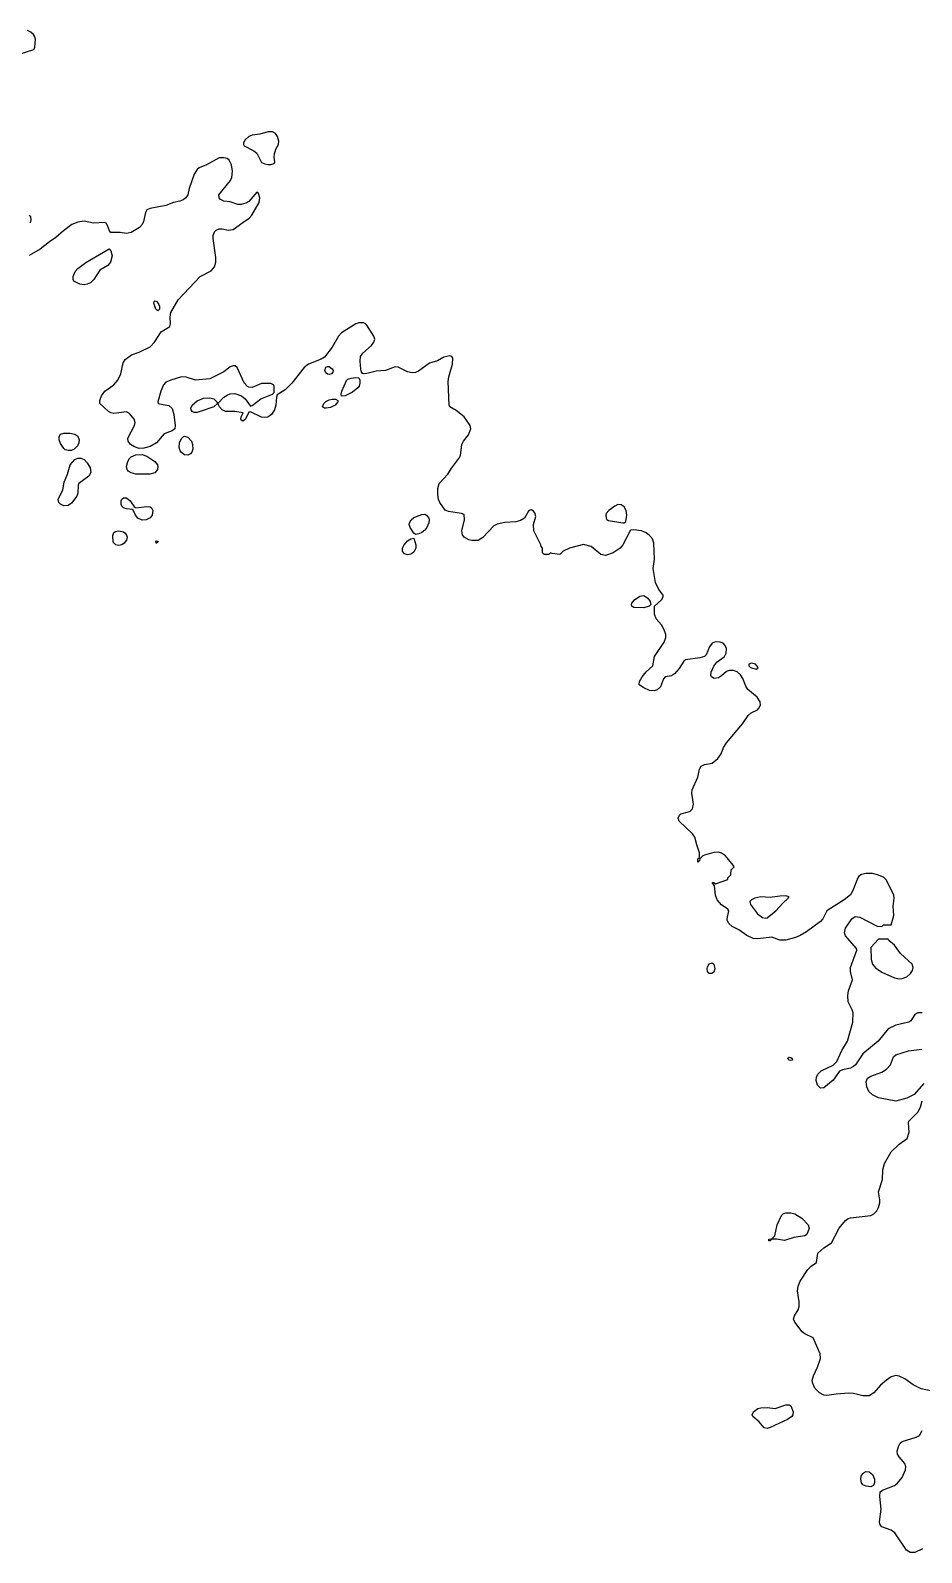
# Model space of a CAD drawing. Extents: x 474277 to 475042, y 254928 to 255625.
# Drawn here: x 474824.9 to 474868.4, y 255094 to 255168.3 of the extents above; entities that cross this region are included whole.
import ezdxf

# ---------------------------------------------------------------- set-up
doc = ezdxf.new("R2010")
doc.units = 0
doc.header["$MEASUREMENT"] = 0
doc.layers.add('BaseMapV2_DTM_export_MonNov09090547073261 — entities', color=1, linetype='CONTINUOUS')

msp = doc.modelspace()

# ---------------------------------------------------------------- linework, layer by layer
at = {"layer": 'BaseMapV2_DTM_export_MonNov09090547073261 — entities', "color": 15, "linetype": 'Continuous', "true_color": 0xb7484b}
for points in [[(474824.252, 255167.152, 84.75), (474825.018, 255167.394, 84.75), (474825.065, 255167.519, 84.75), (474825.102, 255167.902, 84.75), (474825.054, 255168.055, 84.75), (474824.996, 255168.132, 84.75), (474824.865, 255168.251, 84.75), (474824.712, 255168.33, 84.75)], [(474836.75, 255161.827, 84.75), (474836.786, 255161.921, 84.75), (474836.751, 255162.151, 84.75), (474836.763, 255162.305, 84.75), (474836.837, 255162.535, 84.75), (474836.957, 255162.765, 84.75), (474836.986, 255162.918, 84.75), (474836.914, 255163.148, 84.75), (474836.818, 255163.301, 84.75), (474836.673, 255163.381, 84.75), (474836.443, 255163.38, 84.75), (474836.06, 255163.274, 84.75), (474835.676, 255163.213, 84.75), (474835.523, 255163.146, 84.75), (474835.341, 255162.995, 84.75), (474835.248, 255162.841, 84.75), (474835.249, 255162.765, 84.75), (474835.293, 255162.7, 84.75), (474835.753, 255162.45, 84.75), (474835.906, 255162.336, 84.75), (474836.136, 255161.88, 84.75), (474836.29, 255161.812, 84.75), (474836.443, 255161.789, 84.75), (474836.597, 255161.784, 84.75), (474836.75, 255161.827, 84.75)], [(474868.39, 255120.363, 84.75), (474868.187, 255120.37, 84.75), (474868.034, 255120.287, 84.75), (474867.837, 255119.979, 84.75), (474867.746, 255119.903, 84.75), (474867.114, 255119.759, 84.75), (474866.73, 255119.588, 84.75), (474866.25, 255118.982, 84.75), (474865.499, 255118.369, 84.75), (474865.141, 255117.832, 84.75), (474865.043, 255117.738, 84.75), (474864.89, 255117.66, 84.75), (474864.507, 255117.587, 84.75), (474864.353, 255117.514, 84.75), (474864.047, 255117.079, 84.75), (474863.587, 255116.701, 84.75), (474863.433, 255116.68, 84.75), (474863.28, 255116.83, 84.75), (474863.216, 255117.066, 84.75), (474863.234, 255117.219, 84.75), (474863.297, 255117.372, 84.75), (474863.469, 255117.526, 84.75), (474864.047, 255117.81, 84.75), (474864.229, 255117.986, 84.75), (474864.477, 255118.522, 84.75), (474864.751, 255118.982, 84.75), (474865.018, 255119.903, 84.75), (474865.021, 255120.363, 84.75), (474864.977, 255120.516, 84.75), (474864.775, 255120.899, 84.75), (474864.761, 255121.206, 84.75), (474864.792, 255121.436, 84.75), (474864.992, 255121.973, 84.75), (474864.89, 255122.382, 84.75), (474864.891, 255122.586, 84.75), (474865.204, 255123.43, 84.75), (474865.184, 255123.506, 84.75), (474864.656, 255124.12, 84.75), (474864.609, 255124.273, 84.75), (474864.651, 255124.503, 84.75), (474864.967, 255124.953, 84.75), (474865.12, 255125.073, 84.75), (474865.35, 255125.035, 84.75), (474866.194, 255124.595, 84.75), (474866.424, 255124.588, 84.75), (474866.5, 255124.66, 84.75), (474866.884, 255124.664, 84.75), (474867.018, 255125.117, 84.75), (474866.98, 255125.577, 84.75), (474867.024, 255125.96, 84.75), (474867.015, 255126.113, 84.75), (474866.654, 255126.836, 84.75), (474866.5, 255126.987, 84.75), (474866.218, 255127.11, 84.75), (474865.964, 255127.176, 84.75), (474865.657, 255127.176, 84.75), (474865.427, 255127.119, 84.75), (474865.306, 255127.033, 84.75), (474865.254, 255126.957, 84.75), (474865.011, 255126.343, 84.75), (474864.89, 255126.134, 84.75), (474864.583, 255125.878, 84.75), (474863.748, 255125.347, 84.75), (474863.55, 255124.963, 84.75), (474863.433, 255124.82, 84.75), (474862.743, 255124.328, 84.75), (474862.436, 255124.146, 84.75), (474862.206, 255124.039, 84.75), (474861.746, 255123.91, 84.75), (474861.44, 255123.919, 84.75), (474861.056, 255124.066, 84.75), (474860.366, 255123.974, 84.75), (474860.136, 255124.003, 84.75), (474859.829, 255124.141, 84.75), (474859.446, 255124.415, 84.75), (474859.122, 255124.58, 84.75), (474858.954, 255124.733, 84.75), (474858.879, 255124.887, 84.75), (474858.876, 255124.963, 84.75), (474858.961, 255125.347, 84.75), (474858.914, 255125.423, 84.75), (474858.603, 255125.636, 84.75), (474858.391, 255125.883, 84.75), (474858.31, 255126.113, 84.75), (474858.253, 255126.573, 84.75), (474858.14, 255126.727, 84.75), (474858.219, 255126.731, 84.75), (474858.296, 255126.658, 84.75), (474858.901, 255126.88, 84.75), (474858.906, 255126.957, 84.75), (474859.055, 255127.11, 84.75), (474859.061, 255127.34, 84.75), (474859.208, 255127.494, 84.75), (474859.173, 255127.57, 84.75), (474858.788, 255128.03, 84.75), (474858.603, 255128.161, 84.75), (474858.449, 255128.204, 84.75), (474858.219, 255128.192, 84.75), (474857.759, 255128.067, 84.75), (474857.685, 255128.03, 84.75), (474857.534, 255127.877, 84.75), (474857.529, 255127.792, 84.75), (474857.445, 255127.724, 84.75), (474857.449, 255127.877, 84.75), (474857.521, 255127.954, 84.75), (474857.526, 255128.184, 84.75), (474857.393, 255128.567, 84.75), (474857.302, 255128.95, 84.75), (474857.18, 255129.104, 84.75), (474856.535, 255129.717, 84.75), (474856.481, 255129.871, 84.75), (474856.542, 255130.024, 84.75), (474856.609, 255130.076, 84.75), (474856.992, 255130.178, 84.75), (474857.069, 255130.217, 84.75), (474857.174, 255130.331, 84.75), (474857.228, 255130.561, 84.75), (474857.144, 255131.097, 84.75), (474857.157, 255131.251, 84.75), (474857.449, 255131.864, 84.75), (474857.529, 255132.267, 84.75), (474857.596, 255132.401, 84.75), (474857.759, 255132.492, 84.75), (474858.143, 255132.558, 84.75), (474858.422, 255132.784, 84.75), (474858.587, 255133.014, 84.75), (474858.701, 255133.321, 84.75), (474858.833, 255133.546, 84.75), (474859.623, 255134.471, 84.75), (474859.906, 255134.888, 84.75), (474860.05, 255135.008, 84.75), (474860.35, 255135.161, 84.75), (474860.426, 255135.238, 84.75), (474860.498, 255135.391, 84.75), (474860.487, 255135.545, 84.75), (474860.346, 255135.775, 84.75), (474859.879, 255136.158, 84.75), (474859.787, 255136.311, 84.75), (474859.638, 255136.695, 84.75), (474859.523, 255136.861, 84.75), (474859.369, 255137.008, 84.75), (474859.183, 255137.078, 84.75), (474858.986, 255137.088, 84.75), (474858.833, 255137.036, 84.75), (474858.603, 255136.826, 84.75), (474858.449, 255136.729, 84.75), (474858.246, 255136.695, 84.75), (474858.11, 255136.771, 84.75), (474858.077, 255136.848, 84.75), (474858.087, 255137.001, 84.75), (474858.219, 255137.292, 84.75), (474858.373, 255137.481, 84.75), (474858.742, 255137.768, 84.75), (474858.831, 255137.922, 84.75), (474858.841, 255138.152, 84.75), (474858.783, 255138.305, 84.75), (474858.679, 255138.407, 84.75), (474858.526, 255138.466, 84.75), (474858.296, 255138.473, 84.75), (474858.143, 255138.409, 84.75), (474858.009, 255138.228, 84.75), (474857.846, 255137.845, 84.75), (474857.759, 255137.767, 84.75), (474857.545, 255137.691, 84.75), (474856.839, 255137.6, 84.75), (474856.762, 255137.537, 84.75), (474856.532, 255137.182, 84.75), (474856.302, 255136.913, 84.75), (474856.149, 255136.824, 84.75), (474855.842, 255136.767, 84.75), (474855.766, 255136.678, 84.75), (474855.612, 255136.288, 84.75), (474855.459, 255136.144, 84.75), (474855.306, 255136.092, 84.75), (474855.076, 255136.106, 84.75), (474854.798, 255136.235, 84.75), (474854.578, 255136.388, 84.75), (474854.598, 255136.541, 84.75), (474854.73, 255136.771, 84.75), (474854.922, 255137.01, 84.75), (474855.243, 255137.308, 84.75), (474855.327, 255137.768, 84.75), (474855.796, 255138.458, 84.75), (474855.876, 255138.688, 84.75), (474855.876, 255138.842, 84.75), (474855.799, 255139.072, 84.75), (474855.667, 255139.302, 84.75), (474855.404, 255139.608, 84.75), (474855.326, 255139.838, 84.75), (474855.319, 255140.222, 84.75), (474855.673, 255140.528, 84.75), (474855.755, 255140.682, 84.75), (474855.755, 255140.759, 84.75), (474855.536, 255141.033, 84.75), (474855.382, 255141.372, 84.75), (474855.268, 255142.062, 84.75), (474855.322, 255142.522, 84.75), (474855.291, 255143.289, 84.75), (474855.229, 255143.504, 84.75), (474855.088, 255143.672, 84.75), (474854.922, 255143.799, 84.75), (474854.692, 255143.894, 84.75), (474854.309, 255143.948, 84.75), (474854.155, 255143.937, 84.75), (474853.771, 255143.212, 84.75), (474853.654, 255143.059, 84.75), (474853.3, 255142.829, 84.75), (474852.929, 255142.691, 84.75), (474852.699, 255142.736, 84.75), (474852.238, 255143.128, 84.75), (474851.855, 255143.232, 84.75), (474851.181, 255143.059, 84.75), (474850.859, 255142.905, 84.75), (474850.705, 255142.748, 84.75), (474850.322, 255142.786, 84.75), (474850.245, 255142.821, 84.75), (474850.168, 255142.75, 84.75), (474849.938, 255142.751, 84.75), (474849.86, 255142.829, 84.75), (474849.854, 255143.059, 84.75), (474849.785, 255143.128, 84.75), (474849.78, 255143.212, 84.75), (474849.437, 255143.902, 84.75), (474849.415, 255144.209, 84.75), (474849.53, 255144.592, 84.75), (474849.478, 255144.771, 84.75), (474849.401, 255144.876, 84.75), (474849.325, 255144.921, 84.75), (474849.248, 255144.916, 84.75), (474849.171, 255144.857, 84.75), (474848.97, 255144.516, 84.75), (474848.788, 255144.4, 84.75), (474848.558, 255144.342, 84.75), (474848.021, 255144.312, 84.75), (474847.638, 255144.217, 84.75), (474847.485, 255144.147, 84.75), (474846.948, 255143.581, 84.75), (474846.718, 255143.42, 84.75), (474846.411, 255143.419, 84.75), (474846.258, 255143.467, 84.75), (474846.032, 255143.596, 84.75), (474845.951, 255143.711, 84.75), (474845.924, 255143.902, 84.75), (474846.043, 255144.439, 84.75), (474846.028, 255144.69, 84.75), (474845.902, 255144.746, 84.75), (474845.261, 255144.842, 84.75), (474845.108, 255144.916, 84.75), (474844.835, 255145.282, 84.75), (474844.776, 255145.436, 84.75), (474844.75, 255145.666, 84.75), (474844.745, 255145.973, 84.75), (474844.803, 255146.203, 84.75), (474845.232, 255146.663, 84.75), (474845.425, 255146.969, 84.75), (474845.778, 255147.429, 84.75), (474845.844, 255147.583, 84.75), (474845.921, 255148.119, 84.75), (474846.001, 255148.273, 84.75), (474846.241, 255148.579, 84.75), (474846.356, 255148.886, 84.75), (474846.317, 255149.04, 84.75), (474846.028, 255149.463, 84.75), (474845.644, 255149.778, 84.75), (474845.333, 255149.96, 84.75), (474845.305, 255150.036, 84.75), (474845.242, 255151.186, 84.75), (474845.275, 255151.417, 84.75), (474845.462, 255152.03, 84.75), (474845.477, 255152.337, 84.75), (474845.436, 255152.413, 84.75), (474845.338, 255152.441, 84.75), (474845.031, 255152.382, 84.75), (474844.724, 255152.205, 84.75), (474844.341, 255152.085, 84.75), (474843.804, 255151.69, 84.75), (474843.651, 255151.626, 84.75), (474843.497, 255151.621, 84.75), (474843.267, 255151.666, 84.75), (474842.807, 255151.886, 84.75), (474842.654, 255151.913, 84.75), (474842.194, 255151.727, 84.75), (474841.734, 255151.695, 84.75), (474841.274, 255151.58, 84.75), (474841.097, 255151.57, 84.75), (474841.044, 255151.591, 84.75), (474841.015, 255151.647, 84.75), (474840.986, 255151.8, 84.75), (474840.949, 255152.183, 84.75), (474840.974, 255152.413, 84.75), (474841.084, 255152.567, 84.75), (474841.508, 255152.95, 84.75), (474841.613, 255153.103, 84.75), (474841.665, 255153.257, 84.75), (474841.625, 255153.41, 84.75), (474841.274, 255153.94, 84.75), (474841.197, 255154.023, 84.75), (474841.12, 255154.053, 84.75), (474840.89, 255154.05, 84.75), (474840.737, 255154.002, 84.75), (474840.047, 255153.568, 84.75), (474839.894, 255153.402, 84.75), (474839.577, 255152.873, 84.75), (474839.204, 255152.379, 84.75), (474839.05, 255152.277, 84.75), (474838.437, 255152.039, 84.75), (474838.212, 255151.877, 84.75), (474837.617, 255151.11, 84.75), (474837.287, 255150.787, 84.75), (474836.903, 255150.531, 84.75), (474836.862, 255150.42, 84.75), (474836.84, 255150.036, 84.75), (474836.772, 255149.806, 84.75), (474836.616, 255149.576, 84.75), (474836.443, 255149.45, 84.75), (474836.29, 255149.425, 84.75), (474836.136, 255149.449, 84.75), (474835.6, 255149.71, 84.75), (474835.523, 255149.687, 84.75), (474835.359, 255149.346, 84.75), (474835.216, 255149.257, 84.75), (474835.14, 255149.296, 84.75), (474835.124, 255149.346, 84.75), (474835.14, 255149.473, 84.75), (474835.233, 255149.653, 84.75), (474834.835, 255149.73, 84.75), (474834.373, 255149.726, 84.75), (474834.214, 255149.806, 84.75), (474834.087, 255149.96, 84.75), (474834.004, 255150.113, 84.75), (474834.292, 255150.42, 84.75), (474834.45, 255150.526, 84.75), (474834.603, 255150.584, 84.75), (474834.833, 255150.599, 84.75), (474835.155, 255150.496, 84.75), (474835.342, 255150.343, 84.75), (474835.6, 255149.99, 84.75), (474835.676, 255150.018, 84.75), (474836.102, 255150.343, 84.75), (474836.677, 255150.573, 84.75), (474836.752, 255150.65, 84.75), (474836.75, 255150.969, 84.75), (474836.726, 255151.033, 84.75), (474836.597, 255151.089, 84.75), (474836.136, 255151.097, 84.75), (474835.676, 255150.902, 84.75), (474835.523, 255150.91, 84.75), (474835.446, 255150.949, 84.75), (474835.293, 255151.122, 84.75), (474834.948, 255151.877, 84.75), (474834.842, 255151.953, 84.75), (474834.756, 255151.96, 84.75), (474834.603, 255151.903, 84.75), (474834.296, 255151.664, 84.75), (474833.606, 255151.322, 84.75), (474832.916, 255151.256, 84.75), (474832.456, 255151.402, 84.75), (474832.226, 255151.416, 84.75), (474831.704, 255151.263, 84.75), (474831.459, 255151.154, 84.75), (474831.355, 255151.033, 84.75), (474831.214, 255150.726, 84.75), (474831.068, 255150.19, 84.75), (474831.094, 255150.113, 84.75), (474831.153, 255150.094, 84.75), (474831.613, 255150.012, 84.75), (474831.766, 255149.87, 84.75), (474831.855, 255149.576, 84.75), (474831.922, 255149.04, 84.75), (474831.898, 255148.886, 84.75), (474831.766, 255148.779, 84.75), (474831.383, 255148.635, 84.75), (474830.999, 255148.196, 84.75), (474830.692, 255148.017, 84.75), (474830.386, 255147.934, 84.75), (474830.156, 255147.925, 84.75), (474829.926, 255148.003, 84.75), (474829.743, 255148.119, 84.75), (474829.623, 255148.273, 84.75), (474829.614, 255148.426, 84.75), (474829.928, 255149.04, 84.75), (474829.958, 255149.193, 84.75), (474829.91, 255149.346, 84.75), (474829.696, 255149.623, 84.75), (474829.542, 255149.716, 84.75), (474828.929, 255149.623, 84.75), (474828.776, 255149.66, 84.75), (474828.665, 255149.73, 84.75), (474828.241, 255150.113, 84.75), (474828.241, 255150.266, 84.75), (474828.325, 255150.496, 84.75), (474828.479, 255150.726, 84.75), (474828.93, 255151.033, 84.75), (474829.124, 255151.263, 84.75), (474829.271, 255151.57, 84.75), (474829.372, 255152.107, 84.75), (474829.483, 255152.26, 84.75), (474829.784, 255152.49, 84.75), (474830.156, 255152.622, 84.75), (474830.692, 255152.877, 84.75), (474830.907, 255153.103, 84.75), (474831.229, 255153.616, 84.75), (474831.654, 255153.87, 84.75), (474831.696, 255154.024, 84.75), (474831.667, 255154.33, 84.75), (474831.703, 255154.56, 84.75), (474832.067, 255155.174, 84.75), (474833.146, 255156.317, 84.75), (474833.683, 255156.595, 84.75), (474833.844, 255156.784, 84.75), (474833.9, 255157.014, 84.75), (474833.91, 255157.244, 84.75), (474833.779, 255158.164, 84.75), (474833.781, 255158.317, 84.75), (474833.836, 255158.496, 84.75), (474833.913, 255158.583, 84.75), (474834.066, 255158.644, 84.75), (474834.22, 255158.643, 84.75), (474834.526, 255158.581, 84.75), (474834.756, 255158.614, 84.75), (474835.216, 255158.96, 84.75), (474835.539, 255159.161, 84.75), (474835.667, 255159.314, 84.75), (474836.028, 255159.928, 84.75), (474836.061, 255160.158, 84.75), (474835.983, 255160.377, 84.75), (474835.906, 255160.44, 84.75), (474835.523, 255159.972, 84.75), (474835.37, 255159.89, 84.75), (474835.14, 255159.833, 84.75), (474834.986, 255159.83, 84.75), (474834.603, 255159.957, 84.75), (474834.296, 255159.997, 84.75), (474834.136, 255160.081, 84.75), (474834.066, 255160.159, 84.75), (474834.046, 255160.311, 84.75), (474834.625, 255161.001, 84.75), (474834.691, 255161.154, 84.75), (474834.715, 255161.461, 84.75), (474834.674, 255161.768, 84.75), (474834.551, 255161.998, 84.75), (474834.45, 255162.071, 84.75), (474834.296, 255162.115, 84.75), (474834.066, 255162.104, 84.75), (474833.447, 255161.768, 84.75), (474833.093, 255161.614, 84.75), (474832.992, 255161.538, 84.75), (474832.853, 255161.308, 84.75), (474832.602, 255160.618, 84.75), (474832.541, 255160.311, 84.75), (474832.442, 255160.158, 84.75), (474832.303, 255160.057, 84.75), (474832.149, 255159.993, 84.75), (474831.843, 255159.924, 84.75), (474831.459, 255159.786, 84.75), (474830.692, 255159.642, 84.75), (474830.539, 255159.573, 84.75), (474830.462, 255159.437, 84.75), (474830.376, 255159.007, 84.75), (474830.309, 255158.85, 84.75), (474830.172, 255158.701, 84.75), (474829.772, 255158.46, 84.75), (474829.542, 255158.415, 84.75), (474829.236, 255158.458, 84.75), (474828.776, 255158.469, 84.75), (474828.71, 255158.547, 84.75), (474828.622, 255158.803, 84.75), (474828.546, 255158.928, 84.75), (474828.469, 255158.95, 84.75), (474827.932, 255158.919, 84.75), (474827.472, 255159.016, 84.75), (474827.165, 255158.974, 84.75), (474826.868, 255158.854, 84.75), (474826.459, 255158.547, 84.75), (474826.092, 255158.218, 84.75), (474825.777, 255158.011, 84.75), (474825.325, 255157.645, 84.75), (474824.788, 255157.349, 84.75)], [(474824.848, 255158.931, 84.75), (474824.89, 255159.084, 84.75), (474824.865, 255159.228, 84.75), (474824.788, 255159.292, 84.75)], [(474827.627, 255155.94, 84.75), (474827.472, 255155.917, 84.75), (474827.264, 255155.94, 84.75), (474826.975, 255156.094, 84.75), (474826.931, 255156.17, 84.75), (474826.933, 255156.324, 84.75), (474827.034, 255156.554, 84.75), (474827.172, 255156.707, 84.75), (474827.549, 255156.999, 84.75), (474828.699, 255157.668, 84.75), (474828.776, 255157.576, 84.75), (474828.845, 255157.321, 84.75), (474828.754, 255157.014, 84.75), (474828.632, 255156.861, 84.75), (474828.239, 255156.622, 84.75), (474827.952, 255156.17, 84.75), (474827.779, 255156.012, 84.75), (474827.627, 255155.94, 84.75)], [(474831.156, 255154.714, 84.75), (474831.076, 255154.644, 84.75), (474830.973, 255154.714, 84.75), (474830.876, 255155.02, 84.75), (474830.886, 255155.097, 84.75), (474830.923, 255155.135, 84.75), (474830.999, 255155.11, 84.75), (474831.125, 255154.944, 84.75), (474831.16, 255154.867, 84.75), (474831.156, 255154.714, 84.75)], [(474839.55, 255151.57, 84.75), (474839.434, 255151.537, 84.75), (474839.357, 255151.551, 84.75), (474839.28, 255151.61, 84.75), (474839.232, 255151.723, 84.75), (474839.28, 255151.885, 84.75), (474839.357, 255151.926, 84.75), (474839.434, 255151.924, 84.75), (474839.587, 255151.816, 84.75), (474839.627, 255151.723, 84.75), (474839.619, 255151.647, 84.75), (474839.55, 255151.57, 84.75)], [(474840.222, 255150.496, 84.75), (474840.047, 255150.472, 84.75), (474840.018, 255150.573, 84.75), (474840.051, 255150.726, 84.75), (474840.277, 255151.231, 84.75), (474840.354, 255151.299, 84.75), (474840.507, 255151.359, 84.75), (474840.737, 255151.393, 84.75), (474840.89, 255151.366, 84.75), (474840.935, 255151.263, 84.75), (474840.944, 255151.11, 84.75), (474840.899, 255150.956, 84.75), (474840.845, 255150.88, 84.75), (474840.584, 255150.674, 84.75), (474840.222, 255150.496, 84.75)], [(474833.146, 255149.73, 84.75), (474832.993, 255149.683, 84.75), (474832.839, 255149.683, 84.75), (474832.75, 255149.73, 84.75), (474832.699, 255149.806, 84.75), (474832.687, 255149.883, 84.75), (474832.742, 255150.036, 84.75), (474832.993, 255150.252, 84.75), (474833.299, 255150.372, 84.75), (474833.606, 255150.397, 84.75), (474833.799, 255150.343, 84.75), (474833.951, 255150.19, 84.75), (474833.981, 255150.113, 84.75), (474833.806, 255149.96, 84.75), (474833.146, 255149.73, 84.75)], [(474839.296, 255149.883, 84.75), (474839.204, 255149.89, 84.75), (474839.118, 255149.96, 84.75), (474839.177, 255150.113, 84.75), (474839.28, 255150.211, 84.75), (474839.434, 255150.294, 84.75), (474839.587, 255150.329, 84.75), (474839.74, 255150.323, 84.75), (474839.864, 255150.266, 84.75), (474839.868, 255150.19, 84.75), (474839.737, 255150.036, 84.75), (474839.51, 255149.919, 84.75), (474839.296, 255149.883, 84.75)], [(474826.994, 255147.889, 84.75), (474826.859, 255147.828, 84.75), (474826.705, 255147.817, 84.75), (474826.552, 255147.857, 84.75), (474826.475, 255147.921, 84.75), (474826.322, 255148.16, 84.75), (474826.249, 255148.349, 84.75), (474826.252, 255148.503, 84.75), (474826.322, 255148.612, 84.75), (474826.475, 255148.674, 84.75), (474826.782, 255148.671, 84.75), (474827.012, 255148.62, 84.75), (474827.165, 255148.52, 84.75), (474827.225, 255148.349, 84.75), (474827.209, 255148.196, 84.75), (474827.144, 255148.043, 84.75), (474826.994, 255147.889, 84.75)], [(474832.669, 255147.659, 84.75), (474832.533, 255147.594, 84.75), (474832.379, 255147.616, 84.75), (474832.226, 255147.719, 84.75), (474832.162, 255147.813, 84.75), (474832.116, 255147.966, 84.75), (474832.129, 255148.196, 84.75), (474832.226, 255148.412, 84.75), (474832.303, 255148.494, 84.75), (474832.379, 255148.518, 84.75), (474832.533, 255148.469, 84.75), (474832.714, 255148.273, 84.75), (474832.763, 255148.119, 84.75), (474832.777, 255147.889, 84.75), (474832.729, 255147.736, 84.75), (474832.669, 255147.659, 84.75)], [(474826.691, 255145.129, 84.75), (474826.475, 255145.122, 84.75), (474826.322, 255145.203, 84.75), (474826.244, 255145.282, 84.75), (474826.209, 255145.436, 84.75), (474826.426, 255145.896, 84.75), (474826.497, 255146.279, 84.75), (474826.665, 255146.663, 84.75), (474826.794, 255147.123, 84.75), (474827.012, 255147.388, 84.75), (474827.165, 255147.451, 84.75), (474827.319, 255147.45, 84.75), (474827.472, 255147.386, 84.75), (474827.625, 255147.22, 84.75), (474827.761, 255146.969, 84.75), (474827.8, 255146.739, 84.75), (474827.702, 255146.571, 84.75), (474827.221, 255146.203, 84.75), (474827.18, 255146.126, 84.75), (474827.166, 255145.742, 84.75), (474827.119, 255145.589, 84.75), (474826.859, 255145.254, 84.75), (474826.691, 255145.129, 84.75)], [(474830.688, 255146.663, 84.75), (474830.002, 255146.665, 84.75), (474829.772, 255146.725, 84.75), (474829.623, 255146.816, 84.75), (474829.568, 255146.893, 84.75), (474829.547, 255147.046, 84.75), (474829.604, 255147.276, 84.75), (474829.685, 255147.429, 84.75), (474829.772, 255147.507, 84.75), (474830.002, 255147.607, 84.75), (474830.309, 255147.628, 84.75), (474830.539, 255147.544, 84.75), (474830.923, 255147.289, 84.75), (474831.057, 255147.123, 84.75), (474831.076, 255147.046, 84.75), (474831.05, 255146.893, 84.75), (474830.923, 255146.729, 84.75), (474830.688, 255146.663, 84.75)], [(474830.495, 255144.439, 84.75), (474830.309, 255144.427, 84.75), (474830.093, 255144.516, 84.75), (474829.978, 255144.669, 84.75), (474829.849, 255144.937, 84.75), (474829.542, 255144.973, 84.75), (474829.389, 255145.028, 84.75), (474829.312, 255145.11, 84.75), (474829.274, 255145.206, 84.75), (474829.278, 255145.359, 84.75), (474829.312, 255145.44, 84.75), (474829.389, 255145.512, 84.75), (474829.542, 255145.512, 84.75), (474829.728, 255145.359, 84.75), (474829.926, 255145.048, 84.75), (474830.002, 255145.024, 84.75), (474830.539, 255145.093, 84.75), (474830.692, 255145.07, 84.75), (474830.769, 255145.019, 84.75), (474830.835, 255144.899, 84.75), (474830.801, 255144.669, 84.75), (474830.692, 255144.537, 84.75), (474830.495, 255144.439, 84.75)], [(474853.925, 255144.355, 84.75), (474853.979, 255144.669, 84.75), (474853.941, 255144.899, 84.75), (474853.849, 255145.076, 84.75), (474853.695, 255145.17, 84.75), (474853.542, 255145.179, 84.75), (474853.389, 255145.11, 84.75), (474853.091, 255144.899, 84.75), (474852.968, 255144.746, 84.75), (474852.946, 255144.669, 84.75), (474852.961, 255144.516, 84.75), (474853.005, 255144.446, 84.75), (474853.082, 255144.409, 84.75), (474853.772, 255144.293, 84.75), (474853.849, 255144.289, 84.75), (474853.925, 255144.355, 84.75)], [(474843.81, 255143.749, 84.75), (474843.651, 255143.715, 84.75), (474843.574, 255143.78, 84.75), (474843.391, 255144.056, 84.75), (474843.353, 255144.209, 84.75), (474843.364, 255144.286, 84.75), (474843.45, 255144.439, 84.75), (474843.574, 255144.544, 84.75), (474843.957, 255144.698, 84.75), (474844.111, 255144.706, 84.75), (474844.187, 255144.663, 84.75), (474844.304, 255144.516, 84.75), (474844.325, 255144.439, 84.75), (474844.305, 255144.286, 84.75), (474844.207, 255144.056, 84.75), (474844.111, 255143.93, 84.75), (474843.957, 255143.814, 84.75), (474843.81, 255143.749, 84.75)], [(474829.309, 255143.212, 84.75), (474829.159, 255143.184, 84.75), (474829.027, 255143.212, 84.75), (474828.933, 255143.289, 84.75), (474828.895, 255143.366, 84.75), (474828.874, 255143.672, 84.75), (474828.929, 255143.813, 84.75), (474829.006, 255143.861, 84.75), (474829.159, 255143.892, 84.75), (474829.389, 255143.858, 84.75), (474829.466, 255143.807, 84.75), (474829.542, 255143.688, 84.75), (474829.567, 255143.596, 84.75), (474829.541, 255143.442, 84.75), (474829.431, 255143.289, 84.75), (474829.309, 255143.212, 84.75)], [(474831.014, 255143.289, 84.75), (474830.987, 255143.289, 84.75), (474830.969, 255143.366, 84.75), (474830.999, 255143.408, 84.75), (474831.076, 255143.395, 84.75), (474831.076, 255143.344, 84.75), (474831.014, 255143.289, 84.75)], [(474843.432, 255142.752, 84.75), (474843.267, 255142.731, 84.75), (474843.114, 255142.78, 84.75), (474843.013, 255142.905, 84.75), (474843.015, 255143.059, 84.75), (474843.099, 255143.212, 84.75), (474843.267, 255143.405, 84.75), (474843.421, 255143.515, 84.75), (474843.574, 255143.549, 84.75), (474843.672, 255143.212, 84.75), (474843.672, 255143.059, 84.75), (474843.574, 255142.857, 84.75), (474843.432, 255142.752, 84.75)], [(474854.8, 255140.145, 84.75), (474854.309, 255140.155, 84.75), (474854.221, 255140.222, 84.75), (474854.198, 255140.298, 84.75), (474854.216, 255140.375, 84.75), (474854.355, 255140.528, 84.75), (474854.615, 255140.712, 84.75), (474854.769, 255140.747, 84.75), (474854.845, 255140.728, 84.75), (474854.997, 255140.605, 84.75), (474855.115, 255140.452, 84.75), (474855.151, 255140.298, 84.75), (474855.063, 255140.222, 84.75), (474854.8, 255140.145, 84.75)], [(474860.289, 255137.151, 84.75), (474860.366, 255137.19, 84.75), (474860.385, 255137.231, 84.75), (474860.251, 255137.385, 84.75), (474860.059, 255137.431, 84.75), (474859.938, 255137.385, 84.75), (474859.933, 255137.308, 84.75), (474860.016, 255137.231, 84.75), (474860.289, 255137.151, 84.75)], [(474860.826, 255125.011, 84.75), (474861.247, 255125.347, 84.75), (474861.593, 255125.721, 84.75), (474861.859, 255125.96, 84.75), (474861.895, 255126.037, 84.75), (474861.746, 255126.071, 84.75), (474861.44, 255126.069, 84.75), (474860.98, 255125.994, 84.75), (474860.52, 255126.032, 84.75), (474860.223, 255125.96, 84.75), (474860.061, 255125.883, 84.75), (474859.986, 255125.807, 84.75), (474860.016, 255125.653, 84.75), (474860.352, 255125.193, 84.75), (474860.596, 255125.026, 84.75), (474860.75, 255124.992, 84.75), (474860.826, 255125.011, 84.75)], [(474867.42, 255122.037, 84.75), (474867.65, 255122.13, 84.75), (474867.834, 255122.28, 84.75), (474867.918, 255122.433, 84.75), (474867.958, 255122.586, 84.75), (474867.906, 255122.74, 84.75), (474867.344, 255123.269, 84.75), (474867.037, 255123.672, 84.75), (474866.764, 255123.89, 84.75), (474866.73, 255123.958, 84.75), (474866.27, 255123.958, 84.75), (474865.887, 255123.552, 84.75), (474865.902, 255122.97, 84.75), (474865.969, 255122.74, 84.75), (474866.117, 255122.567, 84.75), (474866.424, 255122.351, 84.75), (474867.037, 255122.073, 84.75), (474867.267, 255122.029, 84.75), (474867.42, 255122.037, 84.75)], [(474858.117, 255122.28, 84.75), (474857.989, 255122.288, 84.75), (474857.913, 255122.382, 84.75), (474857.897, 255122.51, 84.75), (474857.913, 255122.618, 84.75), (474857.989, 255122.765, 84.75), (474858.143, 255122.814, 84.75), (474858.23, 255122.74, 84.75), (474858.264, 255122.51, 84.75), (474858.22, 255122.356, 84.75), (474858.117, 255122.28, 84.75)], [(474868.47, 255116.912, 84.75), (474868.011, 255116.375, 84.75), (474867.65, 255116.197, 84.75), (474867.114, 255116.049, 84.75), (474866.27, 255116.219, 84.75), (474865.964, 255116.364, 84.75), (474865.796, 255116.529, 84.75), (474865.691, 255116.759, 84.75), (474865.656, 255116.989, 84.75), (474865.734, 255117.174, 84.75), (474865.887, 255117.269, 84.75), (474866.424, 255117.472, 84.75), (474866.654, 255117.619, 84.75), (474866.845, 255117.832, 84.75), (474866.994, 255118.216, 84.75), (474867.114, 255118.316, 84.75), (474867.727, 255118.506, 84.75), (474868.378, 255118.599, 84.75)], [(474862.059, 255118.062, 84.75), (474861.976, 255118.036, 84.75), (474861.9, 255118.053, 84.75), (474861.819, 255118.139, 84.75), (474861.9, 255118.202, 84.75), (474861.976, 255118.186, 84.75), (474862.044, 255118.139, 84.75), (474862.059, 255118.062, 84.75)], [(474868.801, 255101.916, 84.75), (474868.34, 255102, 84.75), (474867.957, 255102.2, 84.75), (474867.556, 255102.497, 84.75), (474867.267, 255102.626, 84.75), (474867.114, 255102.654, 84.75), (474866.884, 255102.59, 84.75), (474866.654, 255102.439, 84.75), (474866.359, 255102.19, 84.75), (474866.03, 255101.807, 84.75), (474865.81, 255101.673, 84.75), (474865.503, 255101.662, 84.75), (474865.043, 255101.776, 84.75), (474864.813, 255101.79, 84.75), (474864.2, 255101.752, 84.75), (474863.74, 255101.678, 84.75), (474863.587, 255101.701, 84.75), (474863.38, 255101.807, 84.75), (474863.158, 255102.037, 84.75), (474863.054, 255102.267, 84.75), (474863.032, 255102.42, 84.75), (474863.083, 255102.65, 84.75), (474863.28, 255103.059, 84.75), (474863.43, 255103.494, 84.75), (474863.421, 255103.724, 84.75), (474863.078, 255104.491, 84.75), (474862.666, 255104.701, 84.75), (474862.535, 255104.797, 84.75), (474862.179, 255105.257, 84.75), (474862.115, 255105.411, 84.75), (474862.163, 255105.564, 84.75), (474862.344, 255105.871, 84.75), (474862.386, 255106.024, 84.75), (474862.389, 255106.254, 84.75), (474862.31, 255106.791, 84.75), (474862.339, 255107.021, 84.75), (474862.436, 255107.27, 84.75), (474862.82, 255107.829, 84.75), (474862.973, 255107.996, 84.75), (474863.244, 255108.171, 84.75), (474863.293, 255108.631, 84.75), (474863.587, 255108.893, 84.75), (474863.97, 255109.137, 84.75), (474864.339, 255109.858, 84.75), (474864.66, 255110.225, 84.75), (474864.781, 255110.318, 84.75), (474864.89, 255110.352, 84.75), (474865.887, 255110.478, 84.75), (474866.04, 255110.557, 84.75), (474866.18, 255110.701, 84.75), (474866.264, 255110.855, 84.75), (474866.325, 255111.085, 84.75), (474866.328, 255111.238, 84.75), (474866.263, 255111.622, 84.75), (474866.466, 255112.235, 84.75), (474866.476, 255112.695, 84.75), (474866.555, 255113.002, 84.75), (474866.884, 255113.586, 84.75), (474867.267, 255113.951, 84.75), (474867.662, 255114.229, 84.75), (474867.769, 255114.535, 84.75), (474867.726, 255114.995, 84.75), (474867.744, 255115.072, 84.75), (474868.187, 255115.512, 84.75), (474868.316, 255115.762, 84.75), (474868.395, 255116.069, 84.75)], [(474861.678, 255109.245, 84.75), (474861.286, 255109.318, 84.75), (474861.056, 255109.313, 84.75), (474860.98, 255109.24, 84.75), (474860.903, 255109.24, 84.75), (474860.901, 255109.321, 84.75), (474861.056, 255109.326, 84.75), (474861.205, 255109.475, 84.75), (474861.312, 255110.011, 84.75), (474861.522, 255110.471, 84.75), (474861.608, 255110.548, 84.75), (474861.746, 255110.6, 84.75), (474861.976, 255110.6, 84.75), (474862.185, 255110.548, 84.75), (474862.513, 255110.342, 84.75), (474862.837, 255110.011, 84.75), (474862.873, 255109.858, 84.75), (474862.82, 255109.669, 84.75), (474862.743, 255109.529, 84.75), (474862.666, 255109.474, 84.75), (474862.13, 255109.398, 84.75), (474861.678, 255109.245, 84.75)], [(474860.97, 255100.12, 84.75), (474860.826, 255100.078, 84.75), (474860.673, 255100.103, 84.75), (474860.443, 255100.389, 84.75), (474860.127, 255100.657, 84.75), (474860.099, 255100.734, 84.75), (474860.155, 255100.887, 84.75), (474860.366, 255101.04, 84.75), (474860.52, 255101.076, 84.75), (474860.826, 255101.1, 84.75), (474861.21, 255101.055, 84.75), (474861.746, 255101.223, 84.75), (474861.9, 255101.224, 84.75), (474861.976, 255101.175, 84.75), (474862.097, 255100.887, 84.75), (474862.075, 255100.734, 84.75), (474862.026, 255100.657, 84.75), (474861.812, 255100.504, 84.75), (474860.97, 255100.12, 84.75)], [(474868.417, 255094.194, 84.75), (474868.034, 255094.014, 84.75), (474867.804, 255094.014, 84.75), (474867.637, 255094.139, 84.75), (474867.068, 255094.983, 84.75), (474866.884, 255095.115, 84.75), (474866.424, 255095.276, 84.75), (474866.339, 255095.366, 84.75), (474866.31, 255095.52, 84.75), (474866.396, 255096.133, 84.75), (474866.335, 255096.746, 84.75), (474866.35, 255096.976, 84.75), (474866.456, 255097.053, 84.75), (474867.037, 255097.288, 84.75), (474867.19, 255097.397, 84.75), (474867.42, 255097.679, 84.75), (474867.587, 255098.05, 84.75), (474867.601, 255098.203, 84.75), (474867.55, 255098.357, 84.75), (474867.267, 255098.686, 84.75), (474867.196, 255098.817, 84.75), (474867.174, 255098.97, 84.75), (474867.239, 255099.2, 84.75), (474867.324, 255099.353, 84.75), (474867.42, 255099.442, 84.75), (474868.11, 255099.64, 84.75), (474868.273, 255099.737, 84.75), (474868.398, 255099.967, 84.75)], [(474866.023, 255097.283, 84.75), (474865.887, 255097.224, 84.75), (474865.657, 255097.248, 84.75), (474865.503, 255097.327, 84.75), (474865.427, 255097.42, 84.75), (474865.394, 255097.59, 84.75), (474865.424, 255097.743, 84.75), (474865.503, 255097.875, 84.75), (474865.58, 255097.941, 84.75), (474865.657, 255097.971, 84.75), (474865.81, 255097.948, 84.75), (474865.968, 255097.82, 84.75), (474866.07, 255097.59, 84.75), (474866.066, 255097.436, 84.75), (474866.023, 255097.283, 84.75)]]:
    msp.add_polyline3d(points, dxfattribs=at)

doc.saveas('drawing.dxf')
